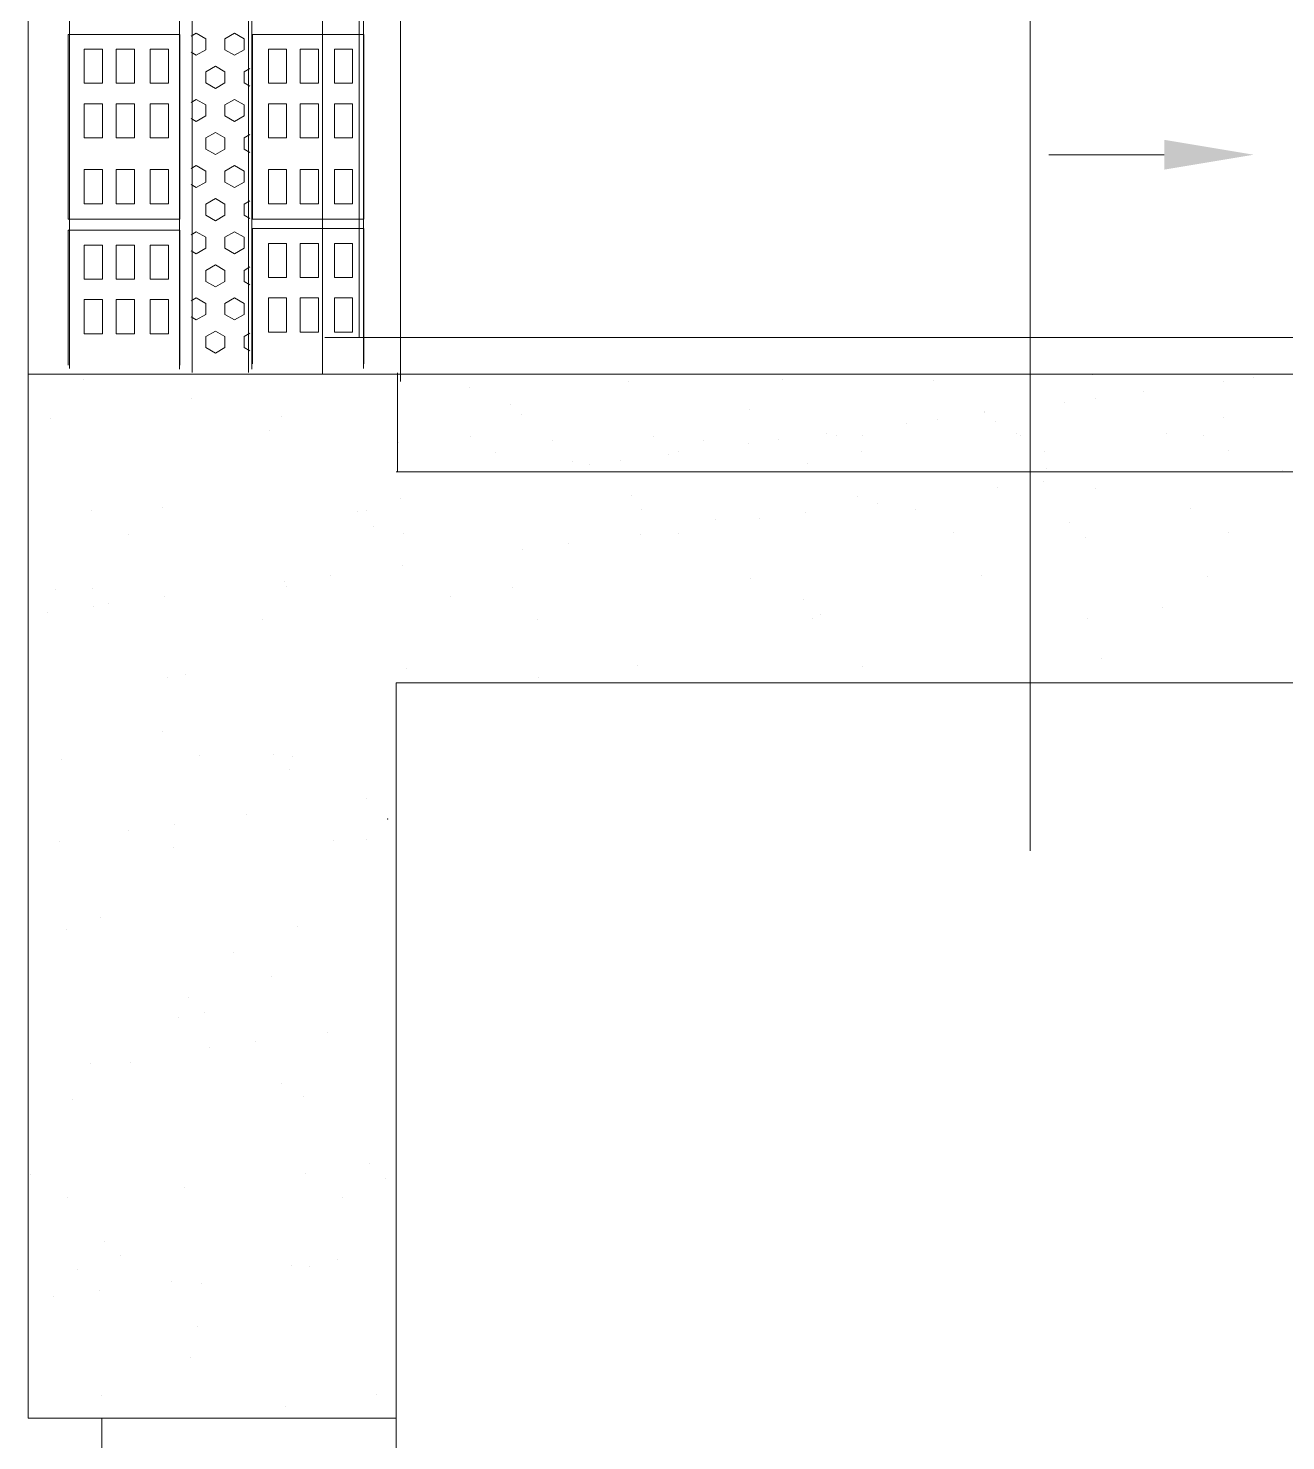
# Model space of a CAD drawing. Header units: inches. Extents: x -7543 to -822, y 102837 to 190349.
# Drawn here: x -822.14662 to -822.10388, y 102837.0377 to 102837.08572 of the extents above; entities that cross this region are included whole.
import ezdxf

# ---------------------------------------------------------------- set-up
doc = ezdxf.new("R2010")
doc.units = ezdxf.units.IN
doc.header["$MEASUREMENT"] = 0
doc.layers.add('PENCERE', color=7, linetype='Continuous', lineweight=18, true_color=0xffb360)

msp = doc.modelspace()

# ---------------------------------------------------------------- linework, layer by layer
at = {"layer": 'PENCERE'}
for p, q in [((-822.135369, 102837.135022), (-822.135369, 102837.075215)), ((-822.136619, 102837.073965), (-822.136619, 102837.13452)), ((-822.146619, 102837.073965), (-822.146619, 102837.131045)), ((-822.112565, 102837.12152), (-822.112565, 102837.057758)), ((-822.145219, 102837.074159), (-822.145219, 102837.117465)), ((-822.135219, 102837.074159), (-822.135219, 102837.117465)), ((-822.133969, 102837.073715), (-822.133969, 102837.117465)), ((-822.14148, 102837.117309), (-822.14148, 102837.074133)), ((-822.141046, 102837.11725), (-822.141046, 102837.074024)), ((-822.139129, 102837.074024), (-822.139129, 102837.11719)), ((-822.139016, 102837.074133), (-822.139016, 102837.117309)), ((-822.14147, 102837.085515), (-822.145257, 102837.085515)), ((-822.145257, 102837.085515), (-822.145257, 102837.07923)), ((-822.14147, 102837.07923), (-822.14147, 102837.085515)), ((-822.140906, 102837.085555), (-822.141083, 102837.085453)), ((-822.140581, 102837.085368), (-822.140906, 102837.085555)), ((-822.140581, 102837.084993), (-822.140581, 102837.085368)), ((-822.139607, 102837.085555), (-822.139932, 102837.085368)), ((-822.139932, 102837.084993), (-822.139932, 102837.085368)), ((-822.139282, 102837.085368), (-822.139607, 102837.085555)), ((-822.139282, 102837.084993), (-822.139282, 102837.085368)), ((-822.138999, 102837.085515), (-822.138999, 102837.07923)), ((-822.135212, 102837.085515), (-822.138999, 102837.085515)), ((-822.135212, 102837.07923), (-822.135212, 102837.085515)), ((-822.144714, 102837.085014), (-822.144095, 102837.085014)), ((-822.144714, 102837.083855), (-822.144714, 102837.085014)), ((-822.144095, 102837.085014), (-822.144095, 102837.083855)), ((-822.143631, 102837.085014), (-822.143013, 102837.085014)), ((-822.143631, 102837.083855), (-822.143631, 102837.085014)), ((-822.143013, 102837.085014), (-822.143013, 102837.083855)), ((-822.142471, 102837.085014), (-822.141853, 102837.085014)), ((-822.142471, 102837.083855), (-822.142471, 102837.085014)), ((-822.141853, 102837.085014), (-822.141853, 102837.083855)), ((-822.140906, 102837.084805), (-822.141083, 102837.084907)), ((-822.140581, 102837.084993), (-822.140906, 102837.084805)), ((-822.139607, 102837.084805), (-822.139932, 102837.084993)), ((-822.139282, 102837.084993), (-822.139607, 102837.084805)), ((-822.138456, 102837.085014), (-822.137837, 102837.085014)), ((-822.138456, 102837.083855), (-822.138456, 102837.085014)), ((-822.137837, 102837.085014), (-822.137837, 102837.083855)), ((-822.137373, 102837.085014), (-822.136755, 102837.085014)), ((-822.137373, 102837.083855), (-822.137373, 102837.085014)), ((-822.136755, 102837.085014), (-822.136755, 102837.083855)), ((-822.136214, 102837.085014), (-822.135595, 102837.085014)), ((-822.136214, 102837.083855), (-822.136214, 102837.085014)), ((-822.135595, 102837.085014), (-822.135595, 102837.083855)), ((-822.140256, 102837.08443), (-822.140581, 102837.084243)), ((-822.140581, 102837.083868), (-822.140581, 102837.084243)), ((-822.139932, 102837.084243), (-822.140256, 102837.08443)), ((-822.139932, 102837.083868), (-822.139932, 102837.084243)), ((-822.139083, 102837.084358), (-822.139282, 102837.084243)), ((-822.139282, 102837.083868), (-822.139282, 102837.084243)), ((-822.144095, 102837.083855), (-822.144714, 102837.083855)), ((-822.143013, 102837.083855), (-822.143631, 102837.083855)), ((-822.141853, 102837.083855), (-822.142471, 102837.083855)), ((-822.140256, 102837.08368), (-822.140581, 102837.083868)), ((-822.139932, 102837.083868), (-822.140256, 102837.08368)), ((-822.139083, 102837.083753), (-822.139282, 102837.083868)), ((-822.137837, 102837.083855), (-822.138456, 102837.083855)), ((-822.136755, 102837.083855), (-822.137373, 102837.083855)), ((-822.135595, 102837.083855), (-822.136214, 102837.083855)), ((-822.140906, 102837.083305), (-822.141083, 102837.083203)), ((-822.140581, 102837.083118), (-822.140906, 102837.083305)), ((-822.139607, 102837.083305), (-822.139932, 102837.083118)), ((-822.139282, 102837.083118), (-822.139607, 102837.083305)), ((-822.144714, 102837.083159), (-822.144095, 102837.083159)), ((-822.144714, 102837.082), (-822.144714, 102837.083159)), ((-822.144095, 102837.083159), (-822.144095, 102837.082)), ((-822.143631, 102837.083159), (-822.143013, 102837.083159)), ((-822.143631, 102837.082), (-822.143631, 102837.083159)), ((-822.143013, 102837.083159), (-822.143013, 102837.082)), ((-822.142471, 102837.083159), (-822.141853, 102837.083159)), ((-822.142471, 102837.082), (-822.142471, 102837.083159)), ((-822.141853, 102837.083159), (-822.141853, 102837.082)), ((-822.140581, 102837.082743), (-822.140581, 102837.083118)), ((-822.139932, 102837.082743), (-822.139932, 102837.083118)), ((-822.139282, 102837.082743), (-822.139282, 102837.083118)), ((-822.138456, 102837.083159), (-822.137837, 102837.083159)), ((-822.138456, 102837.082), (-822.138456, 102837.083159)), ((-822.137837, 102837.083159), (-822.137837, 102837.082)), ((-822.137373, 102837.083159), (-822.136755, 102837.083159)), ((-822.137373, 102837.082), (-822.137373, 102837.083159)), ((-822.136755, 102837.083159), (-822.136755, 102837.082)), ((-822.136214, 102837.083159), (-822.135595, 102837.083159)), ((-822.136214, 102837.082), (-822.136214, 102837.083159)), ((-822.135595, 102837.083159), (-822.135595, 102837.082)), ((-822.140906, 102837.082555), (-822.141083, 102837.082657)), ((-822.140581, 102837.082743), (-822.140906, 102837.082555)), ((-822.139607, 102837.082555), (-822.139932, 102837.082743)), ((-822.139282, 102837.082743), (-822.139607, 102837.082555)), ((-822.144095, 102837.082), (-822.144714, 102837.082)), ((-822.143013, 102837.082), (-822.143631, 102837.082)), ((-822.141853, 102837.082), (-822.142471, 102837.082)), ((-822.140256, 102837.08218), (-822.140581, 102837.081993)), ((-822.140581, 102837.081618), (-822.140581, 102837.081993)), ((-822.139932, 102837.081993), (-822.140256, 102837.08218)), ((-822.139932, 102837.081618), (-822.139932, 102837.081993)), ((-822.139083, 102837.082108), (-822.139282, 102837.081993)), ((-822.139282, 102837.081618), (-822.139282, 102837.081993)), ((-822.137837, 102837.082), (-822.138456, 102837.082)), ((-822.136755, 102837.082), (-822.137373, 102837.082)), ((-822.135595, 102837.082), (-822.136214, 102837.082)), ((-822.140256, 102837.08143), (-822.140581, 102837.081618)), ((-822.139932, 102837.081618), (-822.140256, 102837.08143)), ((-822.139083, 102837.081503), (-822.139282, 102837.081618)), ((-822.108007, 102837.081424), (-822.111927, 102837.081424)), ((-822.144714, 102837.080918), (-822.144095, 102837.080918)), ((-822.144714, 102837.079758), (-822.144714, 102837.080918)), ((-822.144095, 102837.080918), (-822.144095, 102837.079758)), ((-822.143631, 102837.080918), (-822.143013, 102837.080918)), ((-822.143631, 102837.079758), (-822.143631, 102837.080918)), ((-822.143013, 102837.080918), (-822.143013, 102837.079758)), ((-822.142471, 102837.080918), (-822.141853, 102837.080918)), ((-822.142471, 102837.079758), (-822.142471, 102837.080918)), ((-822.141853, 102837.080918), (-822.141853, 102837.079758)), ((-822.140906, 102837.081055), (-822.141083, 102837.080953)), ((-822.140581, 102837.080868), (-822.140906, 102837.081055)), ((-822.140581, 102837.080493), (-822.140581, 102837.080868)), ((-822.139607, 102837.081055), (-822.139932, 102837.080868)), ((-822.139932, 102837.080493), (-822.139932, 102837.080868)), ((-822.139282, 102837.080868), (-822.139607, 102837.081055)), ((-822.139282, 102837.080493), (-822.139282, 102837.080868)), ((-822.138456, 102837.080918), (-822.137837, 102837.080918)), ((-822.138456, 102837.079758), (-822.138456, 102837.080918)), ((-822.137837, 102837.080918), (-822.137837, 102837.079758)), ((-822.137373, 102837.080918), (-822.136755, 102837.080918)), ((-822.137373, 102837.079758), (-822.137373, 102837.080918)), ((-822.136755, 102837.080918), (-822.136755, 102837.079758)), ((-822.136214, 102837.080918), (-822.135595, 102837.080918)), ((-822.136214, 102837.079758), (-822.136214, 102837.080918)), ((-822.135595, 102837.080918), (-822.135595, 102837.079758)), ((-822.140906, 102837.080305), (-822.141083, 102837.080407)), ((-822.140581, 102837.080493), (-822.140906, 102837.080305)), ((-822.139607, 102837.080305), (-822.139932, 102837.080493)), ((-822.139282, 102837.080493), (-822.139607, 102837.080305)), ((-822.140256, 102837.07993), (-822.140581, 102837.079743)), ((-822.139932, 102837.079743), (-822.140256, 102837.07993)), ((-822.144095, 102837.079758), (-822.144714, 102837.079758)), ((-822.143013, 102837.079758), (-822.143631, 102837.079758)), ((-822.141853, 102837.079758), (-822.142471, 102837.079758)), ((-822.140581, 102837.079368), (-822.140581, 102837.079743)), ((-822.139932, 102837.079368), (-822.139932, 102837.079743)), ((-822.139083, 102837.079858), (-822.139282, 102837.079743)), ((-822.139282, 102837.079368), (-822.139282, 102837.079743)), ((-822.137837, 102837.079758), (-822.138456, 102837.079758)), ((-822.136755, 102837.079758), (-822.137373, 102837.079758)), ((-822.135595, 102837.079758), (-822.136214, 102837.079758)), ((-822.145257, 102837.07923), (-822.14147, 102837.07923)), ((-822.140256, 102837.07918), (-822.140581, 102837.079368)), ((-822.139932, 102837.079368), (-822.140256, 102837.07918)), ((-822.139083, 102837.079253), (-822.139282, 102837.079368)), ((-822.138999, 102837.07923), (-822.135212, 102837.07923)), ((-822.135212, 102837.07891), (-822.138999, 102837.07891)), ((-822.138999, 102837.07891), (-822.138999, 102837.07432)), ((-822.135212, 102837.07432), (-822.135212, 102837.07891)), ((-822.145257, 102837.078854), (-822.145257, 102837.074264)), ((-822.14147, 102837.078854), (-822.145257, 102837.078854)), ((-822.14147, 102837.074264), (-822.14147, 102837.078854)), ((-822.140906, 102837.078805), (-822.141083, 102837.078703)), ((-822.140581, 102837.078618), (-822.140906, 102837.078805)), ((-822.140581, 102837.078243), (-822.140581, 102837.078618)), ((-822.139607, 102837.078805), (-822.139932, 102837.078618)), ((-822.139932, 102837.078243), (-822.139932, 102837.078618)), ((-822.139282, 102837.078618), (-822.139607, 102837.078805)), ((-822.139282, 102837.078243), (-822.139282, 102837.078618)), ((-822.144714, 102837.078353), (-822.144095, 102837.078353)), ((-822.144714, 102837.077194), (-822.144714, 102837.078353)), ((-822.144095, 102837.078353), (-822.144095, 102837.077194)), ((-822.143631, 102837.078353), (-822.143013, 102837.078353)), ((-822.143631, 102837.077194), (-822.143631, 102837.078353)), ((-822.143013, 102837.078353), (-822.143013, 102837.077194)), ((-822.142471, 102837.078353), (-822.141853, 102837.078353)), ((-822.142471, 102837.077194), (-822.142471, 102837.078353)), ((-822.141853, 102837.078353), (-822.141853, 102837.077194)), ((-822.140906, 102837.078055), (-822.141083, 102837.078157)), ((-822.140581, 102837.078243), (-822.140906, 102837.078055)), ((-822.139607, 102837.078055), (-822.139932, 102837.078243)), ((-822.139282, 102837.078243), (-822.139607, 102837.078055)), ((-822.138456, 102837.078409), (-822.137837, 102837.078409)), ((-822.138456, 102837.07725), (-822.138456, 102837.078409)), ((-822.137837, 102837.078409), (-822.137837, 102837.07725)), ((-822.137373, 102837.078409), (-822.136755, 102837.078409)), ((-822.137373, 102837.07725), (-822.137373, 102837.078409)), ((-822.136755, 102837.078409), (-822.136755, 102837.07725)), ((-822.136214, 102837.078409), (-822.135595, 102837.078409)), ((-822.136214, 102837.07725), (-822.136214, 102837.078409)), ((-822.135595, 102837.078409), (-822.135595, 102837.07725)), ((-822.140256, 102837.07768), (-822.140581, 102837.077493)), ((-822.140581, 102837.077118), (-822.140581, 102837.077493)), ((-822.139932, 102837.077493), (-822.140256, 102837.07768)), ((-822.139932, 102837.077118), (-822.139932, 102837.077493)), ((-822.139083, 102837.077608), (-822.139282, 102837.077493)), ((-822.139282, 102837.077118), (-822.139282, 102837.077493)), ((-822.144095, 102837.077194), (-822.144714, 102837.077194)), ((-822.143013, 102837.077194), (-822.143631, 102837.077194)), ((-822.141853, 102837.077194), (-822.142471, 102837.077194)), ((-822.140256, 102837.07693), (-822.140581, 102837.077118)), ((-822.139932, 102837.077118), (-822.140256, 102837.07693)), ((-822.139083, 102837.077003), (-822.139282, 102837.077118)), ((-822.137837, 102837.07725), (-822.138456, 102837.07725)), ((-822.136755, 102837.07725), (-822.137373, 102837.07725)), ((-822.135595, 102837.07725), (-822.136214, 102837.07725)), ((-822.140906, 102837.076555), (-822.141083, 102837.076453)), ((-822.140581, 102837.076368), (-822.140906, 102837.076555)), ((-822.139607, 102837.076555), (-822.139932, 102837.076368)), ((-822.139282, 102837.076368), (-822.139607, 102837.076555)), ((-822.138456, 102837.076554), (-822.137837, 102837.076554)), ((-822.138456, 102837.075395), (-822.138456, 102837.076554)), ((-822.137837, 102837.076554), (-822.137837, 102837.075395)), ((-822.137373, 102837.076554), (-822.136755, 102837.076554)), ((-822.137373, 102837.075395), (-822.137373, 102837.076554)), ((-822.136755, 102837.076554), (-822.136755, 102837.075395)), ((-822.136214, 102837.076554), (-822.135595, 102837.076554)), ((-822.136214, 102837.075395), (-822.136214, 102837.076554)), ((-822.135595, 102837.076554), (-822.135595, 102837.075395)), ((-822.144714, 102837.076498), (-822.144095, 102837.076498)), ((-822.144714, 102837.075339), (-822.144714, 102837.076498)), ((-822.144095, 102837.076498), (-822.144095, 102837.075339)), ((-822.143631, 102837.076498), (-822.143013, 102837.076498)), ((-822.143631, 102837.075339), (-822.143631, 102837.076498)), ((-822.143013, 102837.076498), (-822.143013, 102837.075339)), ((-822.142471, 102837.076498), (-822.141853, 102837.076498)), ((-822.142471, 102837.075339), (-822.142471, 102837.076498)), ((-822.141853, 102837.076498), (-822.141853, 102837.075339)), ((-822.140581, 102837.075993), (-822.140581, 102837.076368)), ((-822.139932, 102837.075993), (-822.139932, 102837.076368)), ((-822.139282, 102837.075993), (-822.139282, 102837.076368)), ((-822.140906, 102837.075805), (-822.141083, 102837.075907)), ((-822.140581, 102837.075993), (-822.140906, 102837.075805)), ((-822.139607, 102837.075805), (-822.139932, 102837.075993)), ((-822.139282, 102837.075993), (-822.139607, 102837.075805)), ((-822.144095, 102837.075339), (-822.144714, 102837.075339)), ((-822.143013, 102837.075339), (-822.143631, 102837.075339)), ((-822.141853, 102837.075339), (-822.142471, 102837.075339)), ((-822.140256, 102837.07543), (-822.140581, 102837.075243)), ((-822.140581, 102837.074868), (-822.140581, 102837.075243)), ((-822.139932, 102837.075243), (-822.140256, 102837.07543)), ((-822.139932, 102837.074868), (-822.139932, 102837.075243)), ((-822.139083, 102837.075358), (-822.139282, 102837.075243)), ((-822.139282, 102837.074868), (-822.139282, 102837.075243)), ((-822.137837, 102837.075395), (-822.138456, 102837.075395)), ((-822.136755, 102837.075395), (-822.137373, 102837.075395)), ((-822.136542, 102837.075215), (-822.09112, 102837.075215)), ((-822.135595, 102837.075395), (-822.136214, 102837.075395)), ((-822.140256, 102837.07468), (-822.140581, 102837.074868)), ((-822.139932, 102837.074868), (-822.140256, 102837.07468)), ((-822.139083, 102837.074753), (-822.139282, 102837.074868)), ((-822.146619, 102837.073965), (-822.09112, 102837.073965)), ((-822.146619, 102837.073965), (-822.146619, 102837.038465)), ((-822.144741, 102837.073796), (-822.144741, 102837.073796)), ((-822.134063, 102837.070639), (-822.134063, 102837.074003)), ((-822.126213, 102837.073699), (-822.126213, 102837.073699)), ((-822.120978, 102837.073766), (-822.120978, 102837.073766)), ((-822.115862, 102837.073741), (-822.115862, 102837.073741)), ((-822.11046, 102837.073936), (-822.11046, 102837.073936)), ((-822.106, 102837.073718), (-822.106, 102837.073718)), ((-822.104959, 102837.073855), (-822.104959, 102837.073855)), ((-822.131615, 102837.073504), (-822.131615, 102837.073504)), ((-822.110343, 102837.073146), (-822.110343, 102837.073146)), ((-822.108717, 102837.07336), (-822.108717, 102837.07336)), ((-822.141076, 102837.073125), (-822.141076, 102837.073125)), ((-822.130235, 102837.072928), (-822.130235, 102837.072928)), ((-822.122114, 102837.072751), (-822.122114, 102837.072751)), ((-822.114111, 102837.072683), (-822.114111, 102837.072683)), ((-822.111384, 102837.073009), (-822.111384, 102837.073009)), ((-822.145873, 102837.072439), (-822.145873, 102837.072439)), ((-822.13802, 102837.07254), (-822.13802, 102837.07254)), ((-822.129866, 102837.07259), (-822.129866, 102837.07259)), ((-822.116767, 102837.0723), (-822.116767, 102837.0723)), ((-822.115726, 102837.072438), (-822.115726, 102837.072438)), ((-822.1141, 102837.072652), (-822.1141, 102837.072652)), ((-822.113743, 102837.072345), (-822.113743, 102837.072345)), ((-822.10599, 102837.072506), (-822.10599, 102837.072506)), ((-822.138414, 102837.072031), (-822.138414, 102837.072031)), ((-822.131594, 102837.071847), (-822.131594, 102837.071847)), ((-822.128791, 102837.07172), (-822.128791, 102837.07172)), ((-822.125366, 102837.071858), (-822.125366, 102837.071858)), ((-822.12111, 102837.071729), (-822.12111, 102837.071729)), ((-822.119484, 102837.071943), (-822.119484, 102837.071943)), ((-822.119137, 102837.07187), (-822.119137, 102837.07187)), ((-822.118274, 102837.07189), (-822.118274, 102837.07189)), ((-822.113038, 102837.071957), (-822.113038, 102837.071957)), ((-822.112909, 102837.071881), (-822.112909, 102837.071881)), ((-822.107922, 102837.071933), (-822.107922, 102837.071933)), ((-822.106681, 102837.071892), (-822.106681, 102837.071892)), ((-822.134027, 102837.071654), (-822.134027, 102837.071654)), ((-822.130751, 102837.07131), (-822.130751, 102837.07131)), ((-822.124867, 102837.071234), (-822.124867, 102837.071234)), ((-822.124522, 102837.071321), (-822.124522, 102837.071321)), ((-822.123675, 102837.071696), (-822.123675, 102837.071696)), ((-822.122151, 102837.071592), (-822.122151, 102837.071592)), ((-822.118294, 102837.071332), (-822.118294, 102837.071332)), ((-822.112066, 102837.071344), (-822.112066, 102837.071344)), ((-822.105838, 102837.071355), (-822.105838, 102837.071355)), ((-822.128127, 102837.070996), (-822.128127, 102837.070996)), ((-822.127534, 102837.070883), (-822.127534, 102837.070883)), ((-822.126493, 102837.07102), (-822.126493, 102837.07102)), ((-822.120124, 102837.070927), (-822.120124, 102837.070927)), ((-822.112003, 102837.07075), (-822.112003, 102837.07075)), ((-822.134119, 102837.070648), (-822.09112, 102837.070648)), ((-822.112112, 102837.070324), (-822.112112, 102837.070324)), ((-822.109673, 102837.070645), (-822.109673, 102837.070645)), ((-822.104, 102837.070682), (-822.104, 102837.070682)), ((-822.126111, 102837.069827), (-822.126111, 102837.069827)), ((-822.118437, 102837.06979), (-822.118437, 102837.06979)), ((-822.113674, 102837.070119), (-822.113674, 102837.070119)), ((-822.110334, 102837.070082), (-822.110334, 102837.070082)), ((-822.144473, 102837.06932), (-822.144473, 102837.06932)), ((-822.142066, 102837.069435), (-822.142066, 102837.069435)), ((-822.135131, 102837.069337), (-822.135131, 102837.069337)), ((-822.133964, 102837.069727), (-822.133964, 102837.069727)), ((-822.125788, 102837.069354), (-822.125788, 102837.069354)), ((-822.117749, 102837.069582), (-822.117749, 102837.069582)), ((-822.116446, 102837.069371), (-822.116446, 102837.069371)), ((-822.107103, 102837.069388), (-822.107103, 102837.069388)), ((-822.135428, 102837.069295), (-822.135428, 102837.069295)), ((-822.123246, 102837.069029), (-822.123246, 102837.069029)), ((-822.121749, 102837.069055), (-822.121749, 102837.069055)), ((-822.120188, 102837.069261), (-822.120188, 102837.069261)), ((-822.111242, 102837.068926), (-822.111242, 102837.068926)), ((-822.143208, 102837.068514), (-822.143208, 102837.068514)), ((-822.134875, 102837.068788), (-822.134875, 102837.068788)), ((-822.133865, 102837.068531), (-822.133865, 102837.068531)), ((-822.125824, 102837.068519), (-822.125824, 102837.068519)), ((-822.124523, 102837.068548), (-822.124523, 102837.068548)), ((-822.115181, 102837.068565), (-822.115181, 102837.068565)), ((-822.110689, 102837.06842), (-822.110689, 102837.06842)), ((-822.105838, 102837.068582), (-822.105838, 102837.068582)), ((-822.129825, 102837.067992), (-822.129825, 102837.067992)), ((-822.128263, 102837.068198), (-822.128263, 102837.068198)), ((-822.133899, 102837.067456), (-822.133899, 102837.067456)), ((-822.1379, 102837.066929), (-822.1379, 102837.066929)), ((-822.136338, 102837.067135), (-822.136338, 102837.067135)), ((-822.122054, 102837.067014), (-822.122054, 102837.067014)), ((-822.114202, 102837.067114), (-822.114202, 102837.067114)), ((-822.106527, 102837.067078), (-822.106527, 102837.067078)), ((-822.145684, 102837.066659), (-822.145684, 102837.066659)), ((-822.144446, 102837.066662), (-822.144446, 102837.066662)), ((-822.137831, 102837.066759), (-822.137831, 102837.066759)), ((-822.130157, 102837.066722), (-822.130157, 102837.066722)), ((-822.144414, 102837.066072), (-822.144414, 102837.066072)), ((-822.143893, 102837.066155), (-822.143893, 102837.066155)), ((-822.141975, 102837.066393), (-822.141975, 102837.066393)), ((-822.132265, 102837.066396), (-822.132265, 102837.066396)), ((-822.12026, 102837.066293), (-822.12026, 102837.066293)), ((-822.108079, 102837.066028), (-822.108079, 102837.066028)), ((-822.145975, 102837.065866), (-822.145975, 102837.065866)), ((-822.138654, 102837.065613), (-822.138654, 102837.065613)), ((-822.129311, 102837.06563), (-822.129311, 102837.06563)), ((-822.119969, 102837.065647), (-822.119969, 102837.065647)), ((-822.119708, 102837.065787), (-822.119708, 102837.065787)), ((-822.110626, 102837.065664), (-822.110626, 102837.065664)), ((-822.125922, 102837.064046), (-822.125922, 102837.064046)), ((-822.110145, 102837.064302), (-822.110145, 102837.064302)), ((-822.141877, 102837.063654), (-822.141877, 102837.063654)), ((-822.141283, 102837.063763), (-822.141283, 102837.063763)), ((-822.133775, 102837.063946), (-822.133775, 102837.063946)), ((-822.129279, 102837.06366), (-822.129279, 102837.06366)), ((-822.118248, 102837.06401), (-822.118248, 102837.06401)), ((-822.134119, 102837.063465), (-822.134119, 102837.038465)), ((-822.134119, 102837.063465), (-822.09112, 102837.063465)), ((-822.14205, 102837.061808), (-822.14205, 102837.061808)), ((-822.145495, 102837.060878), (-822.145495, 102837.060878)), ((-822.140785, 102837.061002), (-822.140785, 102837.061002)), ((-822.138297, 102837.061027), (-822.138297, 102837.061027)), ((-822.137642, 102837.060979), (-822.137642, 102837.060979)), ((-822.137744, 102837.060521), (-822.137744, 102837.060521)), ((-822.135134, 102837.059526), (-822.135134, 102837.059526)), ((-822.139209, 102837.058989), (-822.139209, 102837.058989)), ((-822.143209, 102837.058463), (-822.143209, 102837.058463)), ((-822.141648, 102837.058668), (-822.141648, 102837.058668)), ((-822.145573, 102837.058084), (-822.145573, 102837.058084)), ((-822.141688, 102837.057874), (-822.141688, 102837.057874)), ((-822.136231, 102837.058101), (-822.136231, 102837.058101)), ((-822.135134, 102837.058129), (-822.135134, 102837.058129)), ((-822.144153, 102837.055496), (-822.144153, 102837.055496)), ((-822.145306, 102837.055098), (-822.145306, 102837.055098)), ((-822.137453, 102837.055198), (-822.137453, 102837.055198)), ((-822.139627, 102837.054296), (-822.139627, 102837.054296)), ((-822.138362, 102837.05349), (-822.138362, 102837.05349)), ((-822.141167, 102837.05276), (-822.141167, 102837.05276)), ((-822.141499, 102837.052093), (-822.141499, 102837.052093)), ((-822.140614, 102837.052253), (-822.140614, 102837.052253)), ((-822.136443, 102837.051586), (-822.136443, 102837.051586)), ((-822.140443, 102837.051059), (-822.140443, 102837.051059)), ((-822.138882, 102837.051265), (-822.138882, 102837.051265)), ((-822.14315, 102837.050571), (-822.14315, 102837.050571)), ((-822.144518, 102837.050523), (-822.144518, 102837.050523)), ((-822.138004, 102837.049862), (-822.138004, 102837.049862)), ((-822.145117, 102837.049317), (-822.145117, 102837.049317)), ((-822.137264, 102837.049418), (-822.137264, 102837.049418)), ((-822.146547, 102837.046767), (-822.146547, 102837.046767)), ((-822.137204, 102837.046783), (-822.137204, 102837.046783)), ((-822.135018, 102837.047125), (-822.135018, 102837.047125)), ((-822.14131, 102837.046313), (-822.14131, 102837.046313)), ((-822.134465, 102837.046619), (-822.134465, 102837.046619)), ((-822.145282, 102837.045961), (-822.145282, 102837.045961)), ((-822.135939, 102837.045978), (-822.135939, 102837.045978)), ((-822.144036, 102837.044492), (-822.144036, 102837.044492)), ((-822.143483, 102837.043986), (-822.143483, 102837.043986)), ((-822.136116, 102837.043862), (-822.136116, 102837.043862)), ((-822.144928, 102837.043537), (-822.144928, 102837.043537)), ((-822.137677, 102837.043656), (-822.137677, 102837.043656)), ((-822.137075, 102837.043637), (-822.137075, 102837.043637)), ((-822.141752, 102837.04312), (-822.141752, 102837.04312)), ((-822.140727, 102837.043059), (-822.140727, 102837.043059)), ((-822.145753, 102837.042593), (-822.145753, 102837.042593)), ((-822.144191, 102837.042799), (-822.144191, 102837.042799)), ((-822.140873, 102837.041594), (-822.140873, 102837.041594)), ((-822.141121, 102837.040532), (-822.141121, 102837.040532)), ((-822.144124, 102837.039254), (-822.144124, 102837.039254)), ((-822.134781, 102837.039271), (-822.134781, 102837.039271)), ((-822.137887, 102837.038858), (-822.137887, 102837.038858)), ((-822.146619, 102837.038465), (-822.134119, 102837.038465)), ((-822.144119, 102836.988816), (-822.144119, 102837.038465)), ((-822.134119, 102836.992365), (-822.134119, 102837.038465))]:
    msp.add_line(p, q, dxfattribs=at)
msp.add_point((-822.134402, 102837.058835), dxfattribs=at)
msp.add_point((-822.134402, 102837.058835), dxfattribs=at)
msp.add_solid([(-822.108007, 102837.08193), (-822.10497, 102837.081424), (-822.108007, 102837.080917)], dxfattribs=at)

doc.saveas('drawing.dxf')
